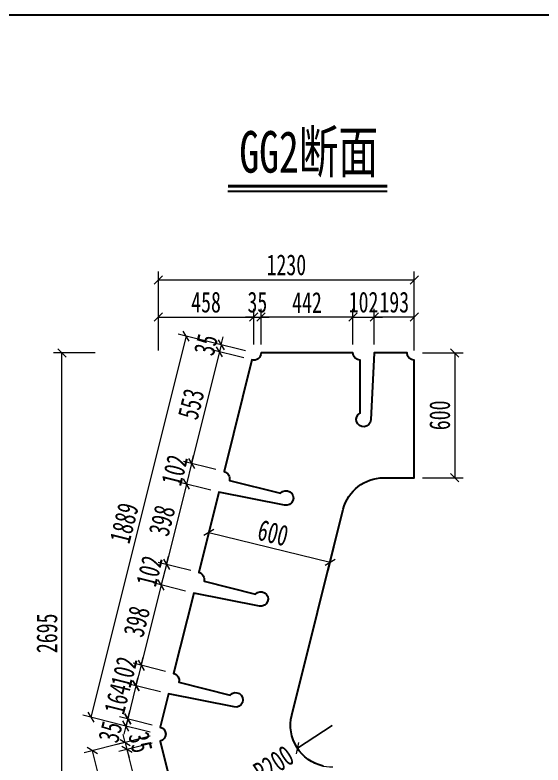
# Model space of a CAD drawing. Header units: millimetres. Extents: x -89049 to 410567, y -307459 to -100425.
# Drawn here: x 140506 to 143043, y -261359 to -257754 of the extents above; entities that cross this region are included whole.
import ezdxf
from ezdxf.enums import TextEntityAlignment as Align

# ---------------------------------------------------------------- set-up
doc = ezdxf.new("R2010")
doc.units = ezdxf.units.MM
doc.layers.get('Defpoints').update_dxf_attribs({"color": 8})
for name, color, linetype, lineweight in [('标注线及字体', 2, 'Continuous', 15), ('细实线', 4, 'Continuous', 15), ('钢板粗线', 1, 'Continuous', 25)]:
    doc.layers.add(name, color=color, linetype=linetype, lineweight=lineweight)
doc.styles.add('111', font='', dxfattribs={"width": 0.7})
doc.styles.get('111').set_extended_font_data('仿宋_GB2312')
doc.dimstyles.new('200', dxfattribs={"dimscale": 0, "dimtxt": 2.5, "dimasz": 1, "dimexe": 1, "dimexo": 1, "dimgap": 0.6, "dimtad": 1, "dimdec": 0, "dimdsep": 46, "dimtxsty": '111', "dimblk": 'OBLIQUE', "dimcen": 0, "dimclrd": 4, "dimclre": 4, "dimclrt": 4, "dimadec": 1, "dimazin": 2, "dimtfac": 1, "dimtdec": 0, "dimtix": 1, "dimtmove": 2, "dimatfit": 3, "dimfxl": 4, "dimfxlon": 1, "dimtolj": 1, "dimlwd": -1, "dimlwe": -1, "dimarcsym": 0})

# ---------------------------------------------------------------- blocks, each defined once
blk = doc.blocks.new('_Oblique')
at = {"color": 0, "linetype": 'ByBlock', "lineweight": -2}
blk.add_line((-0.5, -0.5), (0.5, 0.5), dxfattribs=at)
blk = doc.blocks.new('*D4437')
at = {"layer": 'Defpoints', "color": 0, "transparency": 16777216}
for p in [(141688.1, -259206), (141653.1, -259377.9), (141688.1, -259377.9)]:
    blk.add_point(p, dxfattribs=at)
at = {"layer": '细实线', "color": 4, "transparency": 16777216}
for p, q in [((141653.1, -259337.9), (141653.1, -259166)), ((141688.1, -259337.9), (141688.1, -259166)), ((141653.1, -259206), (141613.1, -259206)), ((141653.1, -259206), (141688.1, -259206)), ((141688.1, -259206), (141728.1, -259206))]:
    blk.add_line(p, q, dxfattribs=at)
at = {"layer": '细实线', "color": 4, "transparency": 16777216, "xscale": 40, "yscale": 40, "zscale": 40}
blk.add_blockref('_Oblique', (141653.1, -259206), dxfattribs=at)
at = {"layer": '细实线', "color": 4, "transparency": 16777216, "xscale": 40, "yscale": 40, "zscale": 40, "rotation": 180}
blk.add_blockref('_Oblique', (141688.1, -259206), dxfattribs=at)
at = {"layer": '细实线', "color": 4, "transparency": 16777216, "insert": (141670.6, -259134.4), "char_height": 100, "attachment_point": 5, "style": '111'}
blk.add_mtext('\\A1;35', dxfattribs=at)
blk = doc.blocks.new('*D4438')
at = {"layer": 'Defpoints', "color": 0, "transparency": 16777216}
for p in [(141688.1, -259206), (141688.1, -259378), (142130, -259378)]:
    blk.add_point(p, dxfattribs=at)
at = {"layer": '细实线', "color": 4, "transparency": 16777216}
for p, q in [((141688.1, -259338), (141688.1, -259166)), ((142130, -259338), (142130, -259166)), ((142130, -259206), (141688.1, -259206))]:
    blk.add_line(p, q, dxfattribs=at)
at = {"layer": '细实线', "color": 4, "transparency": 16777216, "xscale": 40, "yscale": 40, "zscale": 40, "rotation": 180}
blk.add_blockref('_Oblique', (141688.1, -259206), dxfattribs=at)
at = {"layer": '细实线', "color": 4, "transparency": 16777216, "xscale": 40, "yscale": 40, "zscale": 40}
blk.add_blockref('_Oblique', (142130, -259206), dxfattribs=at)
at = {"layer": '细实线', "color": 4, "transparency": 16777216, "insert": (141909, -259135.5), "char_height": 100, "attachment_point": 5, "style": '111'}
blk.add_mtext('\\A1;442', dxfattribs=at)
blk = doc.blocks.new('*D4439')
at = {"layer": 'Defpoints', "color": 0, "transparency": 16777216}
for p in [(142232, -259206), (142130, -259377.9), (142232, -259377.9)]:
    blk.add_point(p, dxfattribs=at)
at = {"layer": '细实线', "color": 4, "transparency": 16777216}
for p, q in [((142130, -259337.9), (142130, -259166)), ((142232, -259337.9), (142232, -259166)), ((142130, -259206), (142090, -259206)), ((142130, -259206), (142232, -259206)), ((142232, -259206), (142272, -259206))]:
    blk.add_line(p, q, dxfattribs=at)
at = {"layer": '细实线', "color": 4, "transparency": 16777216, "xscale": 40, "yscale": 40, "zscale": 40}
blk.add_blockref('_Oblique', (142130, -259206), dxfattribs=at)
at = {"layer": '细实线', "color": 4, "transparency": 16777216, "xscale": 40, "yscale": 40, "zscale": 40, "rotation": 180}
blk.add_blockref('_Oblique', (142232, -259206), dxfattribs=at)
at = {"layer": '细实线', "color": 4, "transparency": 16777216, "insert": (142181, -259134.4), "char_height": 100, "attachment_point": 5, "style": '111'}
blk.add_mtext('\\A1;102', dxfattribs=at)
blk = doc.blocks.new('*D4440')
at = {"layer": 'Defpoints', "color": 0, "transparency": 16777216}
for p in [(142232, -259206), (142232, -259377.9), (142425, -259420.2)]:
    blk.add_point(p, dxfattribs=at)
at = {"layer": '细实线', "color": 4, "transparency": 16777216}
for p, q in [((142232, -259337.9), (142232, -259166)), ((142425, -259366), (142425, -259166)), ((142425, -259206), (142232, -259206))]:
    blk.add_line(p, q, dxfattribs=at)
at = {"layer": '细实线', "color": 4, "transparency": 16777216, "xscale": 40, "yscale": 40, "zscale": 40, "rotation": 180}
blk.add_blockref('_Oblique', (142232, -259206), dxfattribs=at)
at = {"layer": '细实线', "color": 4, "transparency": 16777216, "xscale": 40, "yscale": 40, "zscale": 40}
blk.add_blockref('_Oblique', (142425, -259206), dxfattribs=at)
at = {"layer": '细实线', "color": 4, "transparency": 16777216, "insert": (142328.5, -259134.4), "char_height": 100, "attachment_point": 5, "style": '111'}
blk.add_mtext('\\A1;193', dxfattribs=at)
blk = doc.blocks.new('*D4441')
at = {"layer": 'Defpoints', "color": 0, "transparency": 16777216}
for p in [(142425, -259026.7), (141195, -259359.1), (142425, -259448.9)]:
    blk.add_point(p, dxfattribs=at)
at = {"layer": '细实线', "color": 4, "transparency": 16777216}
for p, q in [((141195, -259186.7), (141195, -258986.7)), ((142425, -259186.7), (142425, -258986.7)), ((141195, -259026.7), (142425, -259026.7))]:
    blk.add_line(p, q, dxfattribs=at)
at = {"layer": '细实线', "color": 4, "transparency": 16777216, "xscale": 40, "yscale": 40, "zscale": 40, "rotation": 180}
blk.add_blockref('_Oblique', (141195, -259026.7), dxfattribs=at)
at = {"layer": '细实线', "color": 4, "transparency": 16777216, "xscale": 40, "yscale": 40, "zscale": 40}
blk.add_blockref('_Oblique', (142425, -259026.7), dxfattribs=at)
at = {"layer": '细实线', "color": 4, "transparency": 16777216, "insert": (141810, -258955.1), "char_height": 100, "attachment_point": 5, "style": '111'}
blk.add_mtext('\\A1;1230', dxfattribs=at)
blk = doc.blocks.new('*D4442')
at = {"layer": 'Defpoints', "color": 0, "transparency": 16777216}
for p in [(141488.6, -259372.9), (141653.1, -259378), (141644.6, -259411.9)]:
    blk.add_point(p, dxfattribs=at)
at = {"layer": '细实线', "color": 4, "transparency": 16777216}
for p, q in [((141497.1, -259339), (141506.8, -259300.2)), ((141614.3, -259368.3), (141458.3, -259329.3)), ((141497.1, -259339), (141488.6, -259372.9)), ((141605.8, -259402.2), (141449.8, -259363.2)), ((141488.6, -259372.9), (141478.9, -259411.7))]:
    blk.add_line(p, q, dxfattribs=at)
at = {"layer": '细实线', "color": 4, "transparency": 16777216, "xscale": 40, "yscale": 40, "zscale": 40}
for p, rotation in [((141497.1, -259339), 255.9641674662804), ((141488.6, -259372.9), 75.9641674662804)]:
    blk.add_blockref('_Oblique', p, dxfattribs=dict(at, rotation=rotation))
at = {"layer": '细实线', "color": 4, "transparency": 16777216, "insert": (141423.4, -259338.6), "char_height": 100, "attachment_point": 5, "rotation": 75.9642, "style": '111'}
blk.add_mtext('\\A1;35', dxfattribs=at)
blk = doc.blocks.new('*D4443')
at = {"layer": 'Defpoints', "color": 0, "transparency": 16777216}
for p in [(141644.6, -259411.9), (141354.5, -259909.2), (141510.5, -259948.2)]:
    blk.add_point(p, dxfattribs=at)
at = {"layer": '细实线', "color": 4, "transparency": 16777216}
for p, q in [((141488.6, -259372.9), (141354.5, -259909.2)), ((141605.8, -259402.2), (141449.8, -259363.2)), ((141471.7, -259938.5), (141315.7, -259899.5))]:
    blk.add_line(p, q, dxfattribs=at)
at = {"layer": '细实线', "color": 4, "transparency": 16777216, "xscale": 40, "yscale": 40, "zscale": 40}
for p, rotation in [((141488.6, -259372.9), 75.96416746614116), ((141354.5, -259909.2), 255.9641674661411)]:
    blk.add_blockref('_Oblique', p, dxfattribs=dict(at, rotation=rotation))
at = {"layer": '细实线', "color": 4, "transparency": 16777216, "insert": (141352.1, -259623.7), "char_height": 100, "attachment_point": 5, "rotation": 75.9642, "style": '111'}
blk.add_mtext('\\A1;553', dxfattribs=at)
blk = doc.blocks.new('*D4444')
at = {"layer": 'Defpoints', "color": 0, "transparency": 16777216}
for p in [(141510.5, -259948.2), (141329.8, -260008.2), (141485.8, -260047.2)]:
    blk.add_point(p, dxfattribs=at)
at = {"layer": '细实线', "color": 4, "transparency": 16777216}
for p, q in [((141354.5, -259909.2), (141364.2, -259870.4)), ((141471.7, -259938.5), (141315.7, -259899.5)), ((141354.5, -259909.2), (141329.8, -260008.2)), ((141447, -260037.5), (141291, -259998.5)), ((141329.8, -260008.2), (141320.1, -260047))]:
    blk.add_line(p, q, dxfattribs=at)
at = {"layer": '细实线', "color": 4, "transparency": 16777216, "xscale": 40, "yscale": 40, "zscale": 40}
for p, rotation in [((141354.5, -259909.2), 255.9641674661251), ((141329.8, -260008.2), 75.96416746612508)]:
    blk.add_blockref('_Oblique', p, dxfattribs=dict(at, rotation=rotation))
at = {"layer": '细实线', "color": 4, "transparency": 16777216, "insert": (141272.7, -259941.3), "char_height": 100, "attachment_point": 5, "rotation": 75.9642, "style": '111'}
blk.add_mtext('\\A1;102', dxfattribs=at)
blk = doc.blocks.new('*D4445')
at = {"layer": 'Defpoints', "color": 0, "transparency": 16777216}
for p in [(141485.8, -260047.2), (141233.3, -260394.3), (141389.2, -260433.3)]:
    blk.add_point(p, dxfattribs=at)
at = {"layer": '细实线', "color": 4, "transparency": 16777216}
for p, q in [((141329.8, -260008.2), (141233.3, -260394.3)), ((141447, -260037.5), (141291, -259998.5)), ((141350.4, -260423.6), (141194.4, -260384.6))]:
    blk.add_line(p, q, dxfattribs=at)
at = {"layer": '细实线', "color": 4, "transparency": 16777216, "xscale": 40, "yscale": 40, "zscale": 40}
for p, rotation in [((141329.8, -260008.2), 75.96416746613936), ((141233.3, -260394.3), 255.9641674661393)]:
    blk.add_blockref('_Oblique', p, dxfattribs=dict(at, rotation=rotation))
at = {"layer": '细实线', "color": 4, "transparency": 16777216, "insert": (141212.1, -260183.9), "char_height": 100, "attachment_point": 5, "rotation": 75.9642, "style": '111'}
blk.add_mtext('\\A1;398', dxfattribs=at)
blk = doc.blocks.new('*D4446')
at = {"layer": 'Defpoints', "color": 0, "transparency": 16777216}
for p in [(141389.2, -260433.3), (141208.5, -260493.3), (141364.5, -260532.3)]:
    blk.add_point(p, dxfattribs=at)
at = {"layer": '细实线', "color": 4, "transparency": 16777216}
for p, q in [((141233.3, -260394.3), (141243, -260355.5)), ((141350.4, -260423.6), (141194.4, -260384.6)), ((141233.3, -260394.3), (141208.5, -260493.3)), ((141325.7, -260522.6), (141169.7, -260483.6)), ((141208.5, -260493.3), (141198.8, -260532.1))]:
    blk.add_line(p, q, dxfattribs=at)
at = {"layer": '细实线', "color": 4, "transparency": 16777216, "xscale": 40, "yscale": 40, "zscale": 40}
for p, rotation in [((141233.3, -260394.3), 255.9641674661246), ((141208.5, -260493.3), 75.96416746612458)]:
    blk.add_blockref('_Oblique', p, dxfattribs=dict(at, rotation=rotation))
at = {"layer": '细实线', "color": 4, "transparency": 16777216, "insert": (141151.5, -260426.4), "char_height": 100, "attachment_point": 5, "rotation": 75.9642, "style": '111'}
blk.add_mtext('\\A1;102', dxfattribs=at)
blk = doc.blocks.new('*D4447')
at = {"layer": 'Defpoints', "color": 0, "transparency": 16777216}
for p in [(141364.5, -260532.3), (141112, -260879.4), (141268, -260918.4)]:
    blk.add_point(p, dxfattribs=at)
at = {"layer": '细实线', "color": 4, "transparency": 16777216}
for p, q in [((141208.5, -260493.3), (141112, -260879.4)), ((141325.7, -260522.6), (141169.7, -260483.6)), ((141229.2, -260908.7), (141073.2, -260869.7))]:
    blk.add_line(p, q, dxfattribs=at)
at = {"layer": '细实线', "color": 4, "transparency": 16777216, "xscale": 40, "yscale": 40, "zscale": 40}
for p, rotation in [((141208.5, -260493.3), 75.96416746614048), ((141112, -260879.4), 255.9641674661405)]:
    blk.add_blockref('_Oblique', p, dxfattribs=dict(at, rotation=rotation))
at = {"layer": '细实线', "color": 4, "transparency": 16777216, "insert": (141090.8, -260669), "char_height": 100, "attachment_point": 5, "rotation": 75.9642, "style": '111'}
blk.add_mtext('\\A1;398', dxfattribs=at)
blk = doc.blocks.new('*D4448')
at = {"layer": 'Defpoints', "color": 0, "transparency": 16777216}
for p in [(141268, -260918.4), (141087.2, -260978.3), (141243.2, -261017.3)]:
    blk.add_point(p, dxfattribs=at)
at = {"layer": '细实线', "color": 4, "transparency": 16777216}
for p, q in [((141112, -260879.4), (141121.7, -260840.6)), ((141229.2, -260908.7), (141073.2, -260869.7)), ((141112, -260879.4), (141087.2, -260978.3)), ((141204.4, -261007.6), (141048.4, -260968.6)), ((141087.2, -260978.3), (141077.5, -261017.1))]:
    blk.add_line(p, q, dxfattribs=at)
at = {"layer": '细实线', "color": 4, "transparency": 16777216, "xscale": 40, "yscale": 40, "zscale": 40}
for p, rotation in [((141112, -260879.4), 255.9641747975891), ((141087.2, -260978.3), 75.96417479758911)]:
    blk.add_blockref('_Oblique', p, dxfattribs=dict(at, rotation=rotation))
at = {"layer": '细实线', "color": 4, "transparency": 16777216, "insert": (141030.2, -260911.5), "char_height": 100, "attachment_point": 5, "rotation": 75.9642, "style": '111'}
blk.add_mtext('\\A1;102', dxfattribs=at)
blk = doc.blocks.new('*D4449')
at = {"layer": 'Defpoints', "color": 0, "transparency": 16777216}
for p in [(141243.2, -261017.3), (141047.5, -261137.4), (141203.5, -261176.4)]:
    blk.add_point(p, dxfattribs=at)
at = {"layer": '细实线', "color": 4, "transparency": 16777216}
for p, q in [((141204.4, -261007.6), (141048.4, -260968.6)), ((141087.2, -260978.3), (141096.9, -260939.5)), ((141087.2, -260978.3), (141047.5, -261137.4)), ((141164.7, -261166.7), (141008.7, -261127.7)), ((141047.5, -261137.4), (141037.8, -261176.2))]:
    blk.add_line(p, q, dxfattribs=at)
at = {"layer": '细实线', "color": 4, "transparency": 16777216, "xscale": 40, "yscale": 40, "zscale": 40}
for p, rotation in [((141087.2, -260978.3), 255.9641674661768), ((141047.5, -261137.4), 75.96416746617682)]:
    blk.add_blockref('_Oblique', p, dxfattribs=dict(at, rotation=rotation))
at = {"layer": '细实线', "color": 4, "transparency": 16777216, "insert": (140997.9, -261040.5), "char_height": 100, "attachment_point": 5, "rotation": 75.9642, "style": '111'}
blk.add_mtext('\\A1;164', dxfattribs=at)
blk = doc.blocks.new('*D4450')
at = {"layer": 'Defpoints', "color": 0, "transparency": 16777216}
for p in [(141039, -261171.4), (141203.5, -261176.4), (141195, -261210.4)]:
    blk.add_point(p, dxfattribs=at)
at = {"layer": '细实线', "color": 4, "transparency": 16777216}
for p, q in [((141047.5, -261137.4), (141057.2, -261098.6)), ((141164.7, -261166.7), (141008.7, -261127.7)), ((141047.5, -261137.4), (141039, -261171.4)), ((141156.2, -261200.7), (141000.2, -261161.7)), ((141039, -261171.4), (141029.3, -261210.2))]:
    blk.add_line(p, q, dxfattribs=at)
at = {"layer": '细实线', "color": 4, "transparency": 16777216, "xscale": 40, "yscale": 40, "zscale": 40}
for p, rotation in [((141047.5, -261137.4), 255.9641674660493), ((141039, -261171.4), 75.96416746604932)]:
    blk.add_blockref('_Oblique', p, dxfattribs=dict(at, rotation=rotation))
at = {"layer": '细实线', "color": 4, "transparency": 16777216, "insert": (140964.1, -261199.8), "char_height": 100, "attachment_point": 5, "rotation": 75.9642, "style": '111'}
blk.add_mtext('\\A1;35', dxfattribs=at)
blk = doc.blocks.new('*D4451')
at = {"layer": 'Defpoints', "color": 0, "transparency": 16777216}
for p in [(141653.1, -259378), (140870.8, -261129.3), (141195, -261210.4)]:
    blk.add_point(p, dxfattribs=at)
at = {"layer": '细实线', "color": 4, "transparency": 16777216}
for p, q in [((141328.9, -259296.9), (140870.8, -261129.3)), ((141484.1, -259335.7), (141290.1, -259287.2)), ((141026, -261168.1), (140832, -261119.6))]:
    blk.add_line(p, q, dxfattribs=at)
at = {"layer": '细实线', "color": 4, "transparency": 16777216, "xscale": 40, "yscale": 40, "zscale": 40}
for p, rotation in [((141328.9, -259296.9), 75.9641674661428), ((140870.8, -261129.3), 255.9641674661428)]:
    blk.add_blockref('_Oblique', p, dxfattribs=dict(at, rotation=rotation))
at = {"layer": '细实线', "color": 4, "transparency": 16777216, "insert": (141030.4, -260195.8), "char_height": 100, "attachment_point": 5, "rotation": 75.9642, "style": '111'}
blk.add_mtext('\\A1;1889', dxfattribs=at)
blk = doc.blocks.new('*D4452')
at = {"layer": 'Defpoints', "color": 0, "transparency": 16777216}
for p in [(141195, -261210.4), (141203.5, -261244.3), (141044, -261284.2)]:
    blk.add_point(p, dxfattribs=at)
at = {"layer": '细实线', "color": 4, "transparency": 16777216}
for p, q in [((141156.2, -261220.1), (140996.7, -261259.9)), ((141035.5, -261250.2), (141025.8, -261211.4)), ((141164.7, -261254), (141005.2, -261293.9)), ((141035.5, -261250.2), (141044, -261284.2)), ((141044, -261284.2), (141053.7, -261323))]:
    blk.add_line(p, q, dxfattribs=at)
at = {"layer": '细实线', "color": 4, "transparency": 16777216, "xscale": 40, "yscale": 40, "zscale": 40}
for p, rotation in [((141035.5, -261250.2), 284.0357160032333), ((141044, -261284.2), 104.0357160032333)]:
    blk.add_blockref('_Oblique', p, dxfattribs=dict(at, rotation=rotation))
at = {"layer": '细实线', "color": 4, "transparency": 16777216, "insert": (141109.2, -261249.9), "char_height": 100, "attachment_point": 5, "rotation": 284.0357, "style": '111'}
blk.add_mtext('\\A1;35', dxfattribs=at)
blk = doc.blocks.new('*D4453')
at = {"layer": 'Defpoints', "color": 0, "transparency": 16777216}
for p in [(141203.5, -261244.3), (141341.4, -261796.1), (141181.9, -261835.9)]:
    blk.add_point(p, dxfattribs=at)
at = {"layer": '细实线', "color": 4, "transparency": 16777216}
for p, q in [((141164.7, -261254), (141005.2, -261293.9)), ((141044, -261284.2), (141181.9, -261835.9)), ((141302.6, -261805.8), (141143.1, -261845.6))]:
    blk.add_line(p, q, dxfattribs=at)
at = {"layer": '细实线', "color": 4, "transparency": 16777216, "xscale": 40, "yscale": 40, "zscale": 40}
for p, rotation in [((141044, -261284.2), 104.0357160032373), ((141181.9, -261835.9), 284.0357160032373)]:
    blk.add_blockref('_Oblique', p, dxfattribs=dict(at, rotation=rotation))
at = {"layer": '细实线', "color": 4, "transparency": 16777216, "insert": (141182.4, -261542.7), "char_height": 100, "attachment_point": 5, "rotation": 284.0357, "style": '111'}
blk.add_mtext('\\A1;569', dxfattribs=at)
blk = doc.blocks.new('*D4455')
at = {"layer": 'Defpoints', "color": 0, "transparency": 16777216}
for p in [(141195, -261210.4), (141349.9, -261830), (141032.2, -261909.4)]:
    blk.add_point(p, dxfattribs=at)
at = {"layer": '细实线', "color": 4, "transparency": 16777216}
for p, q in [((141032.5, -261251), (140838.5, -261299.5)), ((140877.3, -261289.8), (141032.2, -261909.4)), ((141187.5, -261870.6), (140993.4, -261919.1))]:
    blk.add_line(p, q, dxfattribs=at)
at = {"layer": '细实线', "color": 4, "transparency": 16777216, "xscale": 40, "yscale": 40, "zscale": 40}
for p, rotation in [((140877.3, -261289.8), 104.0357160032406), ((141032.2, -261909.4), 284.0357160032406)]:
    blk.add_blockref('_Oblique', p, dxfattribs=dict(at, rotation=rotation))
at = {"layer": '细实线', "color": 4, "transparency": 16777216, "insert": (141024.2, -261582.2), "char_height": 100, "attachment_point": 5, "rotation": 284.0357, "style": '111'}
blk.add_mtext('\\A1;639', dxfattribs=at)
blk = doc.blocks.new('*D4457')
at = {"layer": 'Defpoints', "color": 0, "transparency": 16777216}
for p in [(142425, -259378), (142425, -259978), (142619, -259978)]:
    blk.add_point(p, dxfattribs=at)
at = {"layer": '细实线', "color": 4, "transparency": 16777216}
for p, q in [((142465, -259378), (142659, -259378)), ((142619, -259378), (142619, -259978)), ((142465, -259978), (142659, -259978))]:
    blk.add_line(p, q, dxfattribs=at)
at = {"layer": '细实线', "color": 4, "transparency": 16777216, "xscale": 40, "yscale": 40, "zscale": 40}
for p, rotation in [((142619, -259378), 90), ((142619, -259978), 270)]:
    blk.add_blockref('_Oblique', p, dxfattribs=dict(at, rotation=rotation))
at = {"layer": '细实线', "color": 4, "transparency": 16777216, "insert": (142547.4, -259678), "char_height": 100, "attachment_point": 5, "rotation": 90, "style": '111'}
blk.add_mtext('\\A1;600', dxfattribs=at)
blk = doc.blocks.new('*D4458')
at = {"layer": 'Defpoints', "color": 0, "transparency": 16777216}
for p in [(141465, -260130.1), (142047.8, -260273.1), (142020.5, -260384.2)]:
    blk.add_point(p, dxfattribs=at)
at = {"layer": '细实线', "color": 4, "transparency": 16777216}
for p, q in [((141455.5, -260169), (141428.2, -260280.1)), ((141437.8, -260241.2), (142020.5, -260384.2)), ((142038.2, -260311.9), (142011, -260423.1))]:
    blk.add_line(p, q, dxfattribs=at)
at = {"layer": '细实线', "color": 4, "transparency": 16777216, "xscale": 40, "yscale": 40, "zscale": 40}
for p, rotation in [((141437.8, -260241.2), 166.2133060309166), ((142020.5, -260384.2), 346.2133060309166)]:
    blk.add_blockref('_Oblique', p, dxfattribs=dict(at, rotation=rotation))
at = {"layer": '细实线', "color": 4, "transparency": 16777216, "insert": (141746.2, -260243.2), "char_height": 100, "attachment_point": 5, "rotation": 346.2133, "style": '111'}
blk.add_mtext('\\A1;600', dxfattribs=at)
blk = doc.blocks.new('*D4460')
at = {"layer": 'Defpoints', "color": 0, "transparency": 16777216}
for p in [(142030.1, -261168.2), (141863, -261278)]:
    blk.add_point(p, dxfattribs=at)
at = {"layer": '细实线', "color": 4, "transparency": 16777216}
for p, q in [((141863, -261278), (142030.1, -261168.2)), ((142030.1, -261168.2), (141863, -261278))]:
    blk.add_line(p, q, dxfattribs=at)
blk.add_arc((142030.1, -261168.2), 200, 201.8206, 270.8535, dxfattribs=at)
at = {"layer": '细实线', "color": 4, "transparency": 16777216, "xscale": 40, "yscale": 40, "zscale": 40, "rotation": 213.298943028947}
blk.add_blockref('_Oblique', (141863, -261278), dxfattribs=at)
at = {"layer": '细实线', "color": 4, "transparency": 16777216, "insert": (141749.2, -261352.7), "char_height": 100, "attachment_point": 5, "rotation": 33.2989, "style": '111'}
blk.add_mtext('\\A1;R200', dxfattribs=at)
blk = doc.blocks.new('*D4461')
at = {"layer": 'Defpoints', "color": 0, "transparency": 16777216}
for p in [(141653.1, -259206), (141653.1, -259378), (141195, -261210.4)]:
    blk.add_point(p, dxfattribs=at)
at = {"layer": '细实线', "color": 4, "transparency": 16777216}
for p, q in [((141195, -259366), (141195, -259166)), ((141653.1, -259338), (141653.1, -259166)), ((141195, -259206), (141653.1, -259206))]:
    blk.add_line(p, q, dxfattribs=at)
at = {"layer": '细实线', "color": 4, "transparency": 16777216, "xscale": 40, "yscale": 40, "zscale": 40, "rotation": 180}
blk.add_blockref('_Oblique', (141195, -259206), dxfattribs=at)
at = {"layer": '细实线', "color": 4, "transparency": 16777216, "xscale": 40, "yscale": 40, "zscale": 40}
blk.add_blockref('_Oblique', (141653.1, -259206), dxfattribs=at)
at = {"layer": '细实线', "color": 4, "transparency": 16777216, "insert": (141424, -259134.4), "char_height": 100, "attachment_point": 5, "style": '111'}
blk.add_mtext('\\A1;458', dxfattribs=at)
blk = doc.blocks.new('*D4462')
at = {"layer": 'Defpoints', "color": 0, "transparency": 16777216}
for p in [(140731.1, -259378), (142425, -259378), (142425, -262073.4)]:
    blk.add_point(p, dxfattribs=at)
at = {"layer": '细实线', "color": 4, "transparency": 16777216}
for p, q in [((140891.1, -259378), (140691.1, -259378)), ((140731.1, -262073.4), (140731.1, -259378)), ((140891.1, -262073.4), (140691.1, -262073.4))]:
    blk.add_line(p, q, dxfattribs=at)
at = {"layer": '细实线', "color": 4, "transparency": 16777216, "xscale": 40, "yscale": 40, "zscale": 40}
for p, rotation in [((140731.1, -259378), 90), ((140731.1, -262073.4), 270)]:
    blk.add_blockref('_Oblique', p, dxfattribs=dict(at, rotation=rotation))
at = {"layer": '细实线', "color": 4, "transparency": 16777216, "insert": (140659.5, -260725.7), "char_height": 100, "attachment_point": 5, "rotation": 90, "style": '111'}
blk.add_mtext('\\A1;2695', dxfattribs=at)

msp = doc.modelspace()

# ---------------------------------------------------------------- linework, layer by layer
at = {"color": 4}
msp.add_line((141528.7, -258600.5), (142294.6, -258600.5), dxfattribs=at)
at = {"color": 6, "const_width": 14.4}
msp.add_lwpolyline([(141528.7, -258576.5), (142294.6, -258576.5)], dxfattribs=at)
at = {"layer": 'Defpoints'}
msp.add_lwpolyline([(136773.4, -257753.6), (152173.4, -257753.6), (152173.4, -267985.6), (136773.4, -267985.6)], close=True, dxfattribs=at)
at = {"layer": '钢板粗线'}
msp.add_lwpolyline([(141987.4, -261363.6, -0.422951), (141836.1, -261119.7), (142083.7, -260129.5, -0.344153), (142277.7, -259978), (142425, -259978), (142425, -259413, -0.414212), (142390, -259378), (142232, -259378), (142216, -259699.7, -1.73098), (142165, -259666.8), (142165, -259413, -0.414106), (142130, -259378), (141688.1, -259378, -0.487927), (141644.6, -259411.9), (141510.5, -259948.2, -0.414036), (141536, -259990.6), (141782.3, -260052.2, -1.730969), (141801.8, -260109.6), (141485.8, -260047.2), (141389.2, -260433.3, -0.414031), (141414.7, -260475.7), (141661, -260537.3, -1.730969), (141680.5, -260594.7), (141364.5, -260532.3), (141268, -260918.4, -0.414027), (141293.4, -260960.8), (141539.7, -261022.4, -1.730969), (141559.3, -261079.8), (141243.2, -261017.3), (141203.5, -261176.4, -0.780783), (141203.5, -261244.3), (141341.4, -261796.1, -0.565971)], format="xyb", dxfattribs=at)

# ---------------------------------------------------------------- texts
at = {"layer": '标注线及字体', "style": '111', "width": 0.7}
msp.add_text('GG2断面', height=200, dxfattribs=at).set_placement((141917.7, -258408.1), align=Align.MIDDLE)

# ---------------------------------------------------------------- dimensions: what is measured, and where the dimension line sits
at = {"layer": '细实线'}
for base, p1, p2, picture, middle in [((142425, -259026.7), (141195, -259359.1), (142425, -259448.9), '*D4441', (141810, -258955.1)), ((141653.1, -259206), (141195, -261210.4), (141653.1, -259378), '*D4461', (141424, -259134.4)), ((141688.1, -259206), (141653.1, -259377.9), (141688.1, -259377.9), '*D4437', (141670.6, -259134.4)), ((142232, -259206), (142130, -259377.9), (142232, -259377.9), '*D4439', (142181, -259134.4))]:
    dim = msp.add_linear_dim(base=base, p1=p1, p2=p2, dimstyle='200', override={"dimscale": 40, "dimblk": 'Oblique'}, dxfattribs=at)
    dim.commit()
    dim.dimension.update_dxf_attribs({"geometry": picture, "text_midpoint": middle})
for base, p1, p2, angle, picture, middle in [((141688.1, -259206), (142130, -259378), (141688.1, -259378), 180, '*D4438', (141909, -259135.5)), ((142232, -259206), (142425, -259420.2), (142232, -259377.9), 180, '*D4440', (142328.5, -259134.4)), ((140731.1, -259378), (142425, -262073.4), (142425, -259378), 90, '*D4462', (140659.5, -260725.7)), ((142619, -259978), (142425, -259378), (142425, -259978), 90, '*D4457', (142547.4, -259678))]:
    dim = msp.add_linear_dim(base=base, p1=p1, p2=p2, angle=angle, dimstyle='200', override={"dimscale": 40, "dimblk": 'Oblique'}, dxfattribs=at)
    dim.commit()
    dim.dimension.update_dxf_attribs({"geometry": picture, "text_midpoint": middle})
for p1, p2, distance, picture, middle in [((141653.1, -259378), (141195, -261210.4), -334.2, '*D4451', (141030.4, -260195.8)), ((141653.1, -259378), (141644.6, -259411.9), -160.8, '*D4442', (141423.4, -259338.6)), ((141644.6, -259411.9), (141510.5, -259948.2), -160.8, '*D4443', (141352.1, -259623.7)), ((141510.5, -259948.2), (141485.8, -260047.2), -160.8, '*D4444', (141272.7, -259941.3)), ((141485.8, -260047.2), (141389.2, -260433.3), -160.8, '*D4445', (141212.1, -260183.9)), ((141465, -260130.1), (142047.8, -260273.1), -114.4, '*D4458', (141746.2, -260243.2)), ((141389.2, -260433.3), (141364.5, -260532.3), -160.8, '*D4446', (141151.5, -260426.4)), ((141364.5, -260532.3), (141268, -260918.4), -160.8, '*D4447', (141090.8, -260669)), ((141268, -260918.4), (141243.2, -261017.3), -160.8, '*D4448', (141030.2, -260911.5)), ((141243.2, -261017.3), (141203.5, -261176.4), -160.8, '*D4449', (140997.9, -261040.5)), ((141195, -261210.4), (141203.5, -261244.3), -164.4, '*D4452', (141109.2, -261249.9)), ((141195, -261210.4), (141349.9, -261830), -327.4, '*D4455', (141024.2, -261582.2)), ((141203.5, -261244.3), (141341.4, -261796.1), -164.4, '*D4453', (141182.4, -261542.7))]:
    dim = msp.add_aligned_dim(p1=p1, p2=p2, distance=distance, dimstyle='200', override={"dimscale": 40, "dimblk": 'Oblique'}, dxfattribs=at)
    dim.commit()
    dim.dimension.update_dxf_attribs({"geometry": picture, "text_midpoint": middle})
dim = msp.add_linear_dim(base=(141039, -261171.4), p1=(141203.5, -261176.4), p2=(141195, -261210.4), angle=255.9642, dimstyle='200', override={"dimscale": 40, "dimblk": 'Oblique'}, dxfattribs=at)
dim.commit()
dim.dimension.update_dxf_attribs({"geometry": '*D4450', "text_midpoint": (140964.1, -261199.8), "dimtype": 161})
dim = msp.add_radius_dim(center=(142030.1, -261168.2), mpoint=(141863, -261278), dimstyle='200', override={"dimscale": 40, "dimblk": 'Oblique'}, dxfattribs=at)
dim.commit()
dim.dimension.update_dxf_attribs({"geometry": '*D4460', "text_midpoint": (141749.2, -261352.7), "dimtype": 164})

doc.saveas('drawing.dxf')
